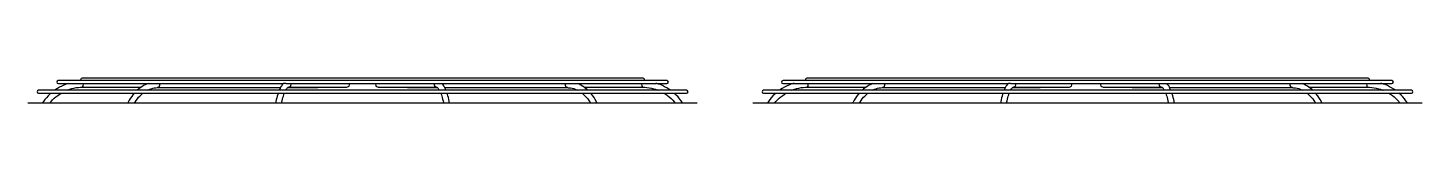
# Model space of a CAD drawing. Extents: x 594 to 813, y 174 to 240.
# Drawn here: x 742.31 to 754.08, y 191.08 to 191.29 of the extents above; entities that cross this region are included whole.
import ezdxf

# ---------------------------------------------------------------- set-up
doc = ezdxf.new("R2010")
doc.units = 0
doc.header["$MEASUREMENT"] = 0
doc.layers.add('AC.REF(S). PIPING', color=3, linetype='CONTINUOUS', lineweight=30)
doc.layers.add('LG-Product', color=3, linetype='CONTINUOUS')

# ---------------------------------------------------------------- blocks, each defined once
blk = doc.blocks.new('UW1-2')
at = {"layer": 'LG-Product', "color": 3, "linetype": 'Continuous'}
for p, q in [((1189.4, 3323), (1188.9, 3323)), ((1188.9, 3320.5), (1189.4, 3320.5)), ((1191, 3323), (1189.4, 3323)), ((1189.4, 3320.5), (1191.1, 3320.5)), ((1191.9, 3318.3), (1190.1, 3317.4)), ((1193.7, 3323), (1191, 3323)), ((1191.1, 3320.5), (1193.7, 3320.5)), ((1193.7, 3319.2), (1191.9, 3318.3)), ((1197.3, 3323), (1193.7, 3323)), ((1193.7, 3320.5), (1197.5, 3320.5)), ((1195.6, 3319.9), (1193.7, 3319.2)), ((1196.5, 3320.2), (1195.6, 3319.9)), ((1197.4, 3320.5), (1196.5, 3320.2)), ((1202, 3323), (1197.3, 3323)), ((1197.5, 3320.5), (1202.3, 3320.5)), ((1207.7, 3323), (1202, 3323)), ((1202.3, 3320.5), (1208.2, 3320.5)), ((1214.4, 3323), (1207.7, 3323)), ((1208.2, 3320.5), (1215.1, 3320.5)), ((1209.5, 3325), (1209, 3325)), ((1211.1, 3325), (1209.5, 3325)), ((1209.5, 3317.4), (1210.1, 3318.3)), ((1210.1, 3318.3), (1210.2, 3320.5)), ((1213.7, 3325), (1211.1, 3325)), ((1217.4, 3325), (1213.7, 3325)), ((1222.1, 3323), (1214.4, 3323)), ((1215.1, 3320.5), (1223, 3320.5)), ((1222.1, 3325), (1217.4, 3325)), ((1227.8, 3325), (1222.1, 3325)), ((1230.6, 3323), (1222.1, 3323)), ((1223, 3320.5), (1231.8, 3320.5)), ((1234.5, 3325), (1227.8, 3325)), ((1240.1, 3323), (1230.6, 3323)), ((1231.8, 3320.5), (1241.6, 3320.5)), ((1242.2, 3325), (1234.5, 3325)), ((1250.4, 3323), (1240.1, 3323)), ((1241.6, 3320.5), (1252.3, 3320.5)), ((1250.7, 3325), (1242.2, 3325)), ((1261.5, 3323), (1250.4, 3323)), ((1260.1, 3325), (1250.7, 3325)), ((1252.3, 3320.5), (1263.8, 3320.5)), ((1259.5, 3317.8), (1258.1, 3316.9)), ((1260.9, 3318.7), (1259.5, 3317.8)), ((1270.4, 3325), (1260.1, 3325)), ((1262.3, 3319.4), (1260.9, 3318.7)), ((1273.4, 3323), (1261.5, 3323)), ((1264.7, 3320.5), (1262.3, 3319.4)), ((1263.8, 3320.5), (1276, 3320.5)), ((1281.4, 3325), (1270.4, 3325)), ((1273.9, 3317.5), (1272.8, 3317)), ((1286, 3323), (1273.4, 3323)), ((1274.5, 3318.8), (1273.9, 3317.5)), ((1274.4, 3320.5), (1274.5, 3318.8)), ((1276, 3320.5), (1289, 3320.5)), ((1293.2, 3325), (1281.4, 3325)), ((1299.2, 3323), (1286, 3323)), ((1289, 3320.5), (1302.7, 3320.5)), ((1305.7, 3325), (1293.2, 3325)), ((1313.1, 3323), (1299.2, 3323)), ((1302.7, 3320.5), (1317, 3320.5)), ((1318.8, 3325), (1305.7, 3325)), ((1327.5, 3323), (1313.1, 3323)), ((1317, 3320.5), (1331.8, 3320.5)), ((1332.5, 3325), (1318.8, 3325)), ((1342.4, 3323), (1327.5, 3323)), ((1331.8, 3320.5), (1347.2, 3320.5)), ((1346.6, 3325), (1332.5, 3325)), ((1357.7, 3323), (1342.4, 3323)), ((1361.3, 3325), (1346.6, 3325)), ((1347.2, 3320.5), (1362.9, 3320.5)), ((1373.4, 3323), (1357.7, 3323)), ((1376.3, 3325), (1361.3, 3325)), ((1362.9, 3320.5), (1379.1, 3320.5)), ((1389.3, 3323), (1373.4, 3323)), ((1391.6, 3325), (1376.3, 3325)), ((1377.2, 3318.4), (1376.6, 3317.4)), ((1377.7, 3319.2), (1377.2, 3318.4)), ((1378.3, 3319.9), (1377.7, 3319.2)), ((1378.9, 3320.5), (1378.3, 3319.9)), ((1379.4, 3320.5), (1379.1, 3320.5)), ((1379.8, 3320.5), (1379.4, 3320.5)), ((1380.1, 3320.5), (1379.8, 3320.5)), ((1380.5, 3320.5), (1380.1, 3320.5)), ((1380.8, 3320.5), (1380.5, 3320.5)), ((1380.9, 3320.5), (1380.8, 3320.5)), ((1380.9, 3320.5), (1397.1, 3320.5)), ((1380.9, 3320.5), (1380.9, 3320.5)), ((1383.2, 3317.4), (1385.1, 3318.3)), ((1385.1, 3318.3), (1385.5, 3320.5)), ((1405.6, 3323), (1389.3, 3323)), ((1407.2, 3325), (1391.6, 3325)), ((1397.1, 3320.5), (1413.5, 3320.5)), ((1422, 3323), (1405.6, 3323)), ((1422.9, 3325), (1407.2, 3325)), ((1413.5, 3320.5), (1430.1, 3320.5)), ((1436.4, 3323), (1422, 3323)), ((1436.8, 3325), (1422.9, 3325)), ((1430.1, 3320.5), (1444.7, 3320.5)), ((1432.5, 3317.4), (1434.4, 3318.3)), ((1434.4, 3318.3), (1434.9, 3320.5)), ((1453, 3323), (1436.4, 3323)), ((1452.7, 3325), (1436.8, 3325)), ((1444.7, 3320.5), (1461.4, 3320.5)), ((1468.5, 3325), (1452.7, 3325)), ((1469.5, 3323), (1453, 3323)), ((1456.5, 3320.5), (1457, 3318.3)), ((1457, 3318.3), (1458.9, 3317.4)), ((1461.4, 3320.5), (1477.9, 3320.5)), ((1484.3, 3325), (1468.5, 3325)), ((1485.9, 3323), (1469.5, 3323)), ((1477.9, 3320.5), (1494.3, 3320.5)), ((1499.8, 3325), (1484.3, 3325)), ((1502.1, 3323), (1485.9, 3323)), ((1494.3, 3320.5), (1510.6, 3320.5)), ((1515.1, 3325), (1499.8, 3325)), ((1518.1, 3323), (1502.1, 3323)), ((1505.9, 3320.5), (1506.4, 3318.4)), ((1506.4, 3318.4), (1508.2, 3317.4)), ((1510.6, 3320.5), (1526.7, 3320.5)), ((1513.6, 3319.3), (1512.6, 3320.5)), ((1514.2, 3318.4), (1513.6, 3319.3)), ((1514.8, 3317.4), (1514.2, 3318.4)), ((1530.2, 3325), (1515.1, 3325)), ((1533.7, 3323), (1518.1, 3323)), ((1526.7, 3320.5), (1542.5, 3320.5)), ((1544.8, 3325), (1530.2, 3325)), ((1549.1, 3323), (1533.7, 3323)), ((1542.5, 3320.5), (1557.9, 3320.5)), ((1559, 3325), (1544.8, 3325)), ((1564, 3323), (1549.1, 3323)), ((1557.9, 3320.5), (1572.8, 3320.5)), ((1572.6, 3325), (1559, 3325)), ((1578.4, 3323), (1564, 3323)), ((1585.7, 3325), (1572.6, 3325)), ((1572.8, 3320.5), (1587.2, 3320.5)), ((1592.2, 3323), (1578.4, 3323)), ((1598.2, 3325), (1585.7, 3325)), ((1587.2, 3320.5), (1600.9, 3320.5)), ((1605.4, 3323), (1592.2, 3323)), ((1610, 3325), (1598.2, 3325)), ((1600.9, 3320.5), (1614, 3320.5)), ((1618, 3323), (1605.4, 3323)), ((1621, 3325), (1610, 3325)), ((1614, 3320.5), (1626.4, 3320.5)), ((1616.9, 3318.8), (1617, 3320.5)), ((1617.5, 3317.5), (1616.9, 3318.8)), ((1618.6, 3317), (1617.5, 3317.5)), ((1629.9, 3323), (1618, 3323)), ((1631.3, 3325), (1621, 3325)), ((1626.4, 3320.5), (1637.9, 3320.5)), ((1626.9, 3320.4), (1626.8, 3320.5)), ((1628.4, 3319.8), (1626.9, 3320.4)), ((1629.8, 3319.1), (1628.4, 3319.8)), ((1631.2, 3318.3), (1629.8, 3319.1)), ((1641, 3323), (1629.9, 3323)), ((1632.6, 3317.4), (1631.2, 3318.3)), ((1640.7, 3325), (1631.3, 3325)), ((1637.9, 3320.5), (1648.7, 3320.5)), ((1649.3, 3325), (1640.7, 3325)), ((1651.3, 3323), (1641, 3323)), ((1648.7, 3320.5), (1658.5, 3320.5)), ((1656.9, 3325), (1649.3, 3325)), ((1660.8, 3323), (1651.3, 3323)), ((1663.6, 3325), (1656.9, 3325)), ((1658.5, 3320.5), (1667.5, 3320.5)), ((1669.3, 3323), (1660.8, 3323)), ((1669.3, 3325), (1663.6, 3325)), ((1667.5, 3320.5), (1675.5, 3320.5)), ((1674, 3325), (1669.3, 3325)), ((1677, 3323), (1669.3, 3323)), ((1677.7, 3325), (1674, 3325)), ((1675.5, 3320.5), (1682.5, 3320.5)), ((1683.7, 3323), (1677, 3323)), ((1680.3, 3325), (1677.7, 3325)), ((1681.9, 3325), (1680.3, 3325)), ((1681.2, 3320.5), (1681.4, 3318.3)), ((1681.4, 3318.3), (1681.9, 3317.4)), ((1682.4, 3325), (1681.9, 3325)), ((1682.5, 3320.5), (1688.5, 3320.5)), ((1689.4, 3323), (1683.7, 3323)), ((1688.5, 3320.5), (1693.5, 3320.5)), ((1694.1, 3323), (1689.4, 3323)), ((1693.6, 3320.5), (1693.3, 3320.5)), ((1693.8, 3320.5), (1693.6, 3320.5)), ((1694, 3320.5), (1693.8, 3320.5)), ((1694, 3320.5), (1697.7, 3320.5)), ((1694.1, 3320.5), (1694, 3320.5)), ((1697.8, 3323), (1694.1, 3323)), ((1695.5, 3320), (1694.1, 3320.5)), ((1697, 3319.5), (1695.5, 3320)), ((1698.8, 3318.7), (1697, 3319.5)), ((1697.7, 3320.5), (1700.4, 3320.5)), ((1700.4, 3323), (1697.8, 3323)), ((1700.6, 3317.8), (1698.8, 3318.7)), ((1702, 3323), (1700.4, 3323)), ((1700.4, 3320.5), (1702, 3320.5)), ((1702.4, 3316.8), (1700.6, 3317.8)), ((1702.5, 3323), (1702, 3323)), ((1702, 3320.5), (1702.5, 3320.5)), ((1801.1, 3323), (1800.5, 3323)), ((1800.5, 3320.5), (1801.1, 3320.5)), ((1802.7, 3323), (1801.1, 3323)), ((1801.1, 3320.5), (1802.7, 3320.5)), ((1803.5, 3318.3), (1801.7, 3317.4)), ((1805.3, 3323), (1802.7, 3323)), ((1802.7, 3320.5), (1805.4, 3320.5)), ((1805.3, 3319.2), (1803.5, 3318.3)), ((1809, 3323), (1805.3, 3323)), ((1807.2, 3319.9), (1805.3, 3319.2)), ((1805.4, 3320.5), (1809.1, 3320.5)), ((1808.1, 3320.2), (1807.2, 3319.9)), ((1809, 3320.5), (1808.1, 3320.2)), ((1813.7, 3323), (1809, 3323)), ((1809.1, 3320.5), (1809, 3320.5)), ((1809.1, 3320.5), (1809.3, 3320.5)), ((1809.3, 3320.5), (1809.1, 3320.5)), ((1809.3, 3320.5), (1809.6, 3320.5)), ((1809.5, 3320.5), (1809.3, 3320.5)), ((1809.7, 3320.5), (1809.5, 3320.5)), ((1809.6, 3320.5), (1814.5, 3320.5)), ((1809.9, 3320.5), (1809.7, 3320.5)), ((1810, 3320.5), (1809.9, 3320.5)), ((1819.4, 3323), (1813.7, 3323)), ((1814.5, 3320.5), (1820.4, 3320.5)), ((1826.1, 3323), (1819.4, 3323)), ((1820.4, 3320.5), (1827.4, 3320.5)), ((1821.1, 3325), (1820.6, 3325)), ((1822.7, 3325), (1821.1, 3325)), ((1821.2, 3317.4), (1821.7, 3318.3)), ((1821.7, 3318.3), (1821.8, 3320.5)), ((1825.4, 3325), (1822.7, 3325)), ((1829.1, 3325), (1825.4, 3325)), ((1833.7, 3323), (1826.1, 3323)), ((1827.4, 3320.5), (1835.3, 3320.5)), ((1833.8, 3325), (1829.1, 3325)), ((1842.3, 3323), (1833.7, 3323)), ((1839.5, 3325), (1833.8, 3325)), ((1835.3, 3320.5), (1844.2, 3320.5)), ((1846.2, 3325), (1839.5, 3325)), ((1851.7, 3323), (1842.3, 3323)), ((1844.2, 3320.5), (1853.9, 3320.5)), ((1853.8, 3325), (1846.2, 3325)), ((1862, 3323), (1851.7, 3323)), ((1862.3, 3325), (1853.8, 3325)), ((1853.9, 3320.5), (1864.6, 3320.5)), ((1873.2, 3323), (1862, 3323)), ((1871.8, 3325), (1862.3, 3325)), ((1864.6, 3320.5), (1876, 3320.5)), ((1871.1, 3317.8), (1869.8, 3316.9)), ((1872.5, 3318.7), (1871.1, 3317.8)), ((1882, 3325), (1871.8, 3325)), ((1873.9, 3319.4), (1872.5, 3318.7)), ((1885, 3323), (1873.2, 3323)), ((1876.3, 3320.5), (1873.9, 3319.4)), ((1876, 3320.5), (1888.3, 3320.5)), ((1893.1, 3325), (1882, 3325)), ((1885.5, 3317.5), (1884.4, 3317)), ((1897.6, 3323), (1885, 3323)), ((1886.1, 3318.8), (1885.5, 3317.5)), ((1886.1, 3320.5), (1886.1, 3318.8)), ((1888.3, 3320.5), (1901.2, 3320.5)), ((1904.9, 3325), (1893.1, 3325)), ((1910.9, 3323), (1897.6, 3323)), ((1901.2, 3320.5), (1914.8, 3320.5)), ((1917.3, 3325), (1904.9, 3325)), ((1924.7, 3323), (1910.9, 3323)), ((1914.8, 3320.5), (1929, 3320.5)), ((1930.4, 3325), (1917.3, 3325)), ((1939.1, 3323), (1924.7, 3323)), ((1929, 3320.5), (1943.8, 3320.5)), ((1944.1, 3325), (1930.4, 3325)), ((1954, 3323), (1939.1, 3323)), ((1943.8, 3320.5), (1959, 3320.5)), ((1958.3, 3325), (1944.1, 3325)), ((1969.3, 3323), (1954, 3323)), ((1972.9, 3325), (1958.3, 3325)), ((1959, 3320.5), (1974.7, 3320.5)), ((1985, 3323), (1969.3, 3323)), ((1987.9, 3325), (1972.9, 3325)), ((1974.7, 3320.5), (1990.7, 3320.5)), ((1999, 3323), (1985, 3323)), ((2001.2, 3325), (1987.9, 3325)), ((1988.8, 3318.4), (1988.2, 3317.4)), ((1989.4, 3319.2), (1988.8, 3318.4)), ((1990, 3319.9), (1989.4, 3319.2)), ((1990.5, 3320.5), (1990, 3319.9)), ((1990.9, 3320.5), (1990.8, 3320.5)), ((1990.8, 3320.5), (1990.8, 3320.5)), ((1991.2, 3320.5), (1990.9, 3320.5)), ((1991.6, 3320.5), (1991.2, 3320.5)), ((1992, 3320.5), (1991.6, 3320.5)), ((1992.3, 3320.5), (1992, 3320.5)), ((1992.5, 3320.5), (1992.3, 3320.5)), ((1992.5, 3320.5), (2007, 3320.5)), ((1994.8, 3317.4), (1996.7, 3318.3)), ((1996.7, 3318.3), (1997.2, 3320.5)), ((2015.2, 3323), (1999, 3323)), ((2016.8, 3325), (2001.2, 3325)), ((2007, 3320.5), (2023.6, 3320.5)), ((2031.6, 3323), (2015.2, 3323)), ((2032.6, 3325), (2016.8, 3325)), ((2023.6, 3320.5), (2040.4, 3320.5)), ((2048.1, 3323), (2031.6, 3323)), ((2048.4, 3325), (2032.6, 3325)), ((2040.4, 3320.5), (2057.2, 3320.5)), ((2042.1, 3317.4), (2044, 3318.3)), ((2044, 3318.3), (2044.5, 3320.5)), ((2064.6, 3323), (2048.1, 3323)), ((2064.3, 3325), (2048.4, 3325)), ((2057.2, 3320.5), (2074.1, 3320.5)), ((2080.1, 3325), (2064.3, 3325)), ((2081.1, 3323), (2064.6, 3323)), ((2068.2, 3320.5), (2068.7, 3318.3)), ((2068.7, 3318.3), (2070.5, 3317.4)), ((2074.1, 3320.5), (2090.9, 3320.5)), ((2095.9, 3325), (2080.1, 3325)), ((2097.5, 3323), (2081.1, 3323)), ((2090.9, 3320.5), (2107.5, 3320.5)), ((2111.5, 3325), (2095.9, 3325)), ((2113.7, 3323), (2097.5, 3323)), ((2107.5, 3320.5), (2123.9, 3320.5)), ((2126.8, 3325), (2111.5, 3325)), ((2129.7, 3323), (2113.7, 3323)), ((2117.5, 3320.5), (2118, 3318.4)), ((2118, 3318.4), (2119.9, 3317.4)), ((2123.9, 3320.5), (2139.9, 3320.5)), ((2125.3, 3319.3), (2124.2, 3320.5)), ((2125.9, 3318.4), (2125.3, 3319.3)), ((2126.5, 3317.4), (2125.9, 3318.4)), ((2141.8, 3325), (2126.8, 3325)), ((2145.4, 3323), (2129.7, 3323)), ((2139.9, 3320.5), (2155.6, 3320.5)), ((2156.4, 3325), (2141.8, 3325)), ((2160.7, 3323), (2145.4, 3323)), ((2155.6, 3320.5), (2170.8, 3320.5)), ((2170.6, 3325), (2156.4, 3325)), ((2175.6, 3323), (2160.7, 3323)), ((2184.3, 3325), (2170.6, 3325)), ((2170.8, 3320.5), (2185.6, 3320.5)), ((2190, 3323), (2175.6, 3323)), ((2197.4, 3325), (2184.3, 3325)), ((2185.6, 3320.5), (2199.8, 3320.5)), ((2203.8, 3323), (2190, 3323)), ((2209.8, 3325), (2197.4, 3325)), ((2199.8, 3320.5), (2213.4, 3320.5)), ((2217.1, 3323), (2203.8, 3323)), ((2221.6, 3325), (2209.8, 3325)), ((2213.4, 3320.5), (2226.4, 3320.5)), ((2229.7, 3323), (2217.1, 3323)), ((2232.7, 3325), (2221.6, 3325)), ((2226.4, 3320.5), (2238.6, 3320.5)), ((2228.5, 3318.8), (2228.6, 3320.5)), ((2229.2, 3317.5), (2228.5, 3318.8)), ((2230.3, 3317), (2229.2, 3317.5)), ((2241.5, 3323), (2229.7, 3323)), ((2242.9, 3325), (2232.7, 3325)), ((2238.5, 3320.4), (2238.4, 3320.5)), ((2240, 3319.8), (2238.5, 3320.4)), ((2238.6, 3320.5), (2250.1, 3320.5)), ((2241.4, 3319.1), (2240, 3319.8)), ((2242.9, 3318.3), (2241.4, 3319.1)), ((2252.7, 3323), (2241.5, 3323)), ((2252.4, 3325), (2242.9, 3325)), ((2244.2, 3317.4), (2242.9, 3318.3)), ((2250.1, 3320.5), (2260.7, 3320.5)), ((2260.9, 3325), (2252.4, 3325)), ((2263, 3323), (2252.7, 3323)), ((2260.7, 3320.5), (2270.5, 3320.5)), ((2268.5, 3325), (2260.9, 3325)), ((2272.4, 3323), (2263, 3323)), ((2275.2, 3325), (2268.5, 3325)), ((2270.5, 3320.5), (2279.4, 3320.5)), ((2281, 3323), (2272.4, 3323)), ((2280.9, 3325), (2275.2, 3325)), ((2279.4, 3320.5), (2287.3, 3320.5)), ((2285.6, 3325), (2280.9, 3325)), ((2288.6, 3323), (2281, 3323)), ((2289.3, 3325), (2285.6, 3325)), ((2287.3, 3320.5), (2294.2, 3320.5)), ((2295.3, 3323), (2288.6, 3323)), ((2292, 3325), (2289.3, 3325)), ((2293.6, 3325), (2292, 3325)), ((2292.9, 3320.5), (2293, 3318.3)), ((2293, 3318.3), (2293.5, 3317.4)), ((2294.1, 3325), (2293.6, 3325)), ((2294.2, 3320.5), (2300.2, 3320.5)), ((2301, 3323), (2295.3, 3323)), ((2300.2, 3320.5), (2305.1, 3320.5)), ((2305.7, 3323), (2301, 3323)), ((2305.1, 3320.5), (2304.9, 3320.5)), ((2305.3, 3320.5), (2305.1, 3320.5)), ((2305.5, 3320.5), (2305.3, 3320.5)), ((2305.7, 3320.5), (2305.5, 3320.5)), ((2305.6, 3320.5), (2309.3, 3320.5)), ((2309.4, 3323), (2305.7, 3323)), ((2307.2, 3320), (2305.7, 3320.5)), ((2305.7, 3320.5), (2305.7, 3320.5)), ((2308.6, 3319.5), (2307.2, 3320)), ((2310.4, 3318.7), (2308.6, 3319.5)), ((2309.3, 3320.5), (2312, 3320.5)), ((2312, 3323), (2309.4, 3323)), ((2312.3, 3317.8), (2310.4, 3318.7)), ((2313.6, 3323), (2312, 3323)), ((2312, 3320.5), (2313.6, 3320.5)), ((2314, 3316.8), (2312.3, 3317.8)), ((2314.2, 3323), (2313.6, 3323)), ((2313.6, 3320.5), (2314.2, 3320.5)), ((1172.9, 3314.8), (1172.4, 3314.8)), ((1172.4, 3312.3), (1172.9, 3312.3)), ((1174.4, 3314.8), (1172.9, 3314.8)), ((1172.9, 3312.3), (1174.4, 3312.3)), ((1177, 3314.8), (1174.4, 3314.8)), ((1174.4, 3312.3), (1177, 3312.3)), ((1177.7, 3306.9), (1176.4, 3305.2)), ((1180.6, 3314.8), (1177, 3314.8)), ((1177, 3312.3), (1180.6, 3312.3)), ((1179, 3308.5), (1177.7, 3306.9)), ((1180.4, 3310), (1179, 3308.5)), ((1181.9, 3311.4), (1180.4, 3310)), ((1185.3, 3314.8), (1180.6, 3314.8)), ((1180.6, 3312.3), (1185.3, 3312.3)), ((1182.8, 3312.3), (1181.9, 3311.4)), ((1182.9, 3305.3), (1184.2, 3306.7)), ((1184.2, 3306.7), (1185.6, 3308)), ((1190.9, 3314.8), (1185.3, 3314.8)), ((1185.3, 3312.3), (1190.9, 3312.3)), ((1185.6, 3308), (1187, 3309.3)), ((1188.3, 3316.3), (1186, 3314.8)), ((1187, 3309.3), (1188.5, 3310.4)), ((1190.1, 3317.4), (1188.3, 3316.3)), ((1188.5, 3310.4), (1191.3, 3312.3)), ((1197.5, 3314.8), (1190.9, 3314.8)), ((1190.9, 3312.3), (1197.5, 3312.3)), ((1196.3, 3314.8), (1198.6, 3315.7)), ((1205, 3314.8), (1197.5, 3314.8)), ((1197.5, 3312.3), (1205, 3312.3)), ((1198.6, 3315.7), (1200.4, 3316.2)), ((1200.4, 3316.2), (1202.2, 3316.6)), ((1202.2, 3316.6), (1204.1, 3317)), ((1204.1, 3317), (1206, 3317.2)), ((1213.4, 3314.8), (1205, 3314.8)), ((1205, 3312.3), (1213.4, 3312.3)), ((1206, 3317.2), (1207.8, 3317.4)), ((1207.8, 3317.4), (1209.5, 3317.4)), ((1209.5, 3317.4), (1258.9, 3317.4)), ((1222.8, 3314.8), (1213.4, 3314.8)), ((1213.4, 3312.3), (1222.8, 3312.3)), ((1233, 3314.8), (1222.8, 3314.8)), ((1222.8, 3312.3), (1233, 3312.3)), ((1244, 3314.8), (1233, 3314.8)), ((1233, 3312.3), (1244, 3312.3)), ((1255.7, 3314.8), (1244, 3314.8)), ((1244, 3312.3), (1255.7, 3312.3)), ((1248.9, 3306.4), (1248, 3304.7)), ((1249.9, 3308), (1248.9, 3306.4)), ((1250.9, 3309.5), (1249.9, 3308)), ((1252, 3310.9), (1250.9, 3309.5)), ((1253.1, 3312.3), (1252, 3310.9)), ((1253.8, 3304.8), (1254.7, 3306.2)), ((1254.7, 3306.2), (1255.7, 3307.5)), ((1256.8, 3315.9), (1255.6, 3314.8)), ((1268.2, 3314.8), (1255.7, 3314.8)), ((1255.7, 3312.3), (1268.2, 3312.3)), ((1255.7, 3307.5), (1256.7, 3308.8)), ((1256.7, 3308.8), (1257.8, 3309.9)), ((1258.1, 3316.9), (1256.8, 3315.9)), ((1257.8, 3309.9), (1258.9, 3311)), ((1258.9, 3311), (1260, 3312)), ((1260, 3312), (1260.3, 3312.3)), ((1264.2, 3314.8), (1264.8, 3315.1)), ((1264.8, 3315.1), (1266.1, 3315.7)), ((1266.1, 3315.7), (1267.4, 3316.1)), ((1267.4, 3316.1), (1268.7, 3316.5)), ((1281.4, 3314.8), (1268.2, 3314.8)), ((1268.2, 3312.3), (1281.4, 3312.3)), ((1268.7, 3316.5), (1270, 3316.7)), ((1270, 3316.7), (1271.2, 3316.9)), ((1271.2, 3316.9), (1272.5, 3317)), ((1272.5, 3317), (1272.6, 3317)), ((1272.6, 3317), (1272.8, 3317)), ((1272.8, 3317), (1376.4, 3317)), ((1295.2, 3314.8), (1281.4, 3314.8)), ((1281.4, 3312.3), (1295.2, 3312.3)), ((1309.5, 3314.8), (1295.2, 3314.8)), ((1295.2, 3312.3), (1309.5, 3312.3)), ((1324.4, 3314.8), (1309.5, 3314.8)), ((1309.5, 3312.3), (1324.4, 3312.3)), ((1339.8, 3314.8), (1324.4, 3314.8)), ((1324.4, 3312.3), (1339.8, 3312.3)), ((1355.5, 3314.8), (1339.8, 3314.8)), ((1339.8, 3312.3), (1355.5, 3312.3)), ((1371.6, 3314.8), (1355.5, 3314.8)), ((1355.5, 3312.3), (1371.6, 3312.3)), ((1388, 3314.8), (1371.6, 3314.8)), ((1371.6, 3312.3), (1388, 3312.3)), ((1372.9, 3306.8), (1372.6, 3305.2)), ((1373.3, 3308.4), (1372.9, 3306.8)), ((1373.7, 3309.9), (1373.3, 3308.4)), ((1374.1, 3311.3), (1373.7, 3309.9)), ((1374.4, 3312.3), (1374.1, 3311.3)), ((1376.1, 3316.4), (1375.3, 3314.8)), ((1376.6, 3317.4), (1376.1, 3316.4)), ((1377.4, 3304), (1377.8, 3305.8)), ((1377.8, 3305.8), (1378.2, 3307.2)), ((1378.2, 3307.2), (1378.5, 3308.6)), ((1378.5, 3308.6), (1378.9, 3309.8)), ((1378.9, 3309.8), (1379.3, 3311)), ((1379.3, 3311), (1379.7, 3312.3)), ((1380.9, 3314.8), (1381.6, 3316)), ((1381.6, 3316), (1381.9, 3316.4)), ((1381.9, 3316.4), (1382.3, 3316.8)), ((1382.3, 3316.8), (1382.5, 3317.1)), ((1382.5, 3317.1), (1382.8, 3317.2)), ((1382.5, 3317), (1407.9, 3317)), ((1382.8, 3317.2), (1383, 3317.3)), ((1383, 3317.3), (1383.1, 3317.4)), ((1383.1, 3317.4), (1383.1, 3317.4)), ((1383.1, 3317.4), (1383.2, 3317.4)), ((1383.2, 3317.4), (1432.5, 3317.4)), ((1404.6, 3314.8), (1388, 3314.8)), ((1388, 3312.3), (1404.6, 3312.3)), ((1421.4, 3314.8), (1404.6, 3314.8)), ((1404.6, 3312.3), (1421.4, 3312.3)), ((1408.4, 3317.1), (1407.9, 3317)), ((1408.9, 3317.4), (1408.4, 3317.1)), ((1436.3, 3314.8), (1421.4, 3314.8)), ((1421.4, 3312.3), (1436.3, 3312.3)), ((1453.2, 3314.8), (1436.3, 3314.8)), ((1436.3, 3312.3), (1453.2, 3312.3)), ((1470, 3314.8), (1453.2, 3314.8)), ((1453.2, 3312.3), (1470, 3312.3)), ((1458.9, 3317.4), (1508.3, 3317.4)), ((1486.8, 3314.8), (1470, 3314.8)), ((1470, 3312.3), (1486.8, 3312.3)), ((1483, 3317.1), (1482.5, 3317.4)), ((1483.5, 3317), (1483, 3317.1)), ((1483.5, 3317), (1509, 3317)), ((1503.4, 3314.8), (1486.8, 3314.8)), ((1486.8, 3312.3), (1503.4, 3312.3)), ((1519.8, 3314.8), (1503.4, 3314.8)), ((1503.4, 3312.3), (1519.8, 3312.3)), ((1508.3, 3317.4), (1508.3, 3317.4)), ((1508.3, 3317.4), (1508.3, 3317.4)), ((1508.3, 3317.4), (1508.4, 3317.4)), ((1508.4, 3317.4), (1508.5, 3317.3)), ((1508.5, 3317.3), (1508.7, 3317.2)), ((1508.7, 3317.2), (1508.9, 3317)), ((1508.9, 3317), (1509.2, 3316.7)), ((1509.2, 3316.7), (1509.6, 3316.3)), ((1509.6, 3316.3), (1509.9, 3315.8)), ((1509.9, 3315.8), (1510.3, 3315.2)), ((1510.3, 3315.2), (1510.5, 3314.8)), ((1511.7, 3312.3), (1511.8, 3312)), ((1511.8, 3312), (1512.2, 3310.9)), ((1512.2, 3310.9), (1512.5, 3309.8)), ((1512.5, 3309.8), (1512.9, 3308.6)), ((1512.9, 3308.6), (1513.2, 3307.3)), ((1513.2, 3307.3), (1513.6, 3305.9)), ((1513.6, 3305.9), (1513.9, 3304.4)), ((1515.4, 3316.4), (1514.8, 3317.4)), ((1515, 3317), (1618.6, 3317)), ((1515.9, 3315.2), (1515.4, 3316.4)), ((1516.1, 3314.8), (1515.9, 3315.2)), ((1517.7, 3310), (1517, 3312.3)), ((1518.1, 3308.6), (1517.7, 3310)), ((1518.5, 3307), (1518.1, 3308.6)), ((1519.1, 3304), (1518.5, 3307)), ((1535.9, 3314.8), (1519.8, 3314.8)), ((1519.8, 3312.3), (1535.9, 3312.3)), ((1551.6, 3314.8), (1535.9, 3314.8)), ((1535.9, 3312.3), (1551.6, 3312.3)), ((1567, 3314.8), (1551.6, 3314.8)), ((1551.6, 3312.3), (1567, 3312.3)), ((1581.9, 3314.8), (1567, 3314.8)), ((1567, 3312.3), (1581.9, 3312.3)), ((1596.3, 3314.8), (1581.9, 3314.8)), ((1581.9, 3312.3), (1596.3, 3312.3)), ((1610, 3314.8), (1596.3, 3314.8)), ((1596.3, 3312.3), (1610, 3312.3)), ((1623.2, 3314.8), (1610, 3314.8)), ((1610, 3312.3), (1623.2, 3312.3)), ((1618.6, 3317), (1619.3, 3316.9)), ((1619.3, 3316.9), (1619.9, 3316.9)), ((1619.9, 3316.9), (1621.3, 3316.8)), ((1621.3, 3316.8), (1622.6, 3316.5)), ((1622.6, 3316.5), (1623.9, 3316.2)), ((1635.7, 3314.8), (1623.2, 3314.8)), ((1623.2, 3312.3), (1635.7, 3312.3)), ((1623.9, 3316.2), (1625.2, 3315.7)), ((1625.2, 3315.7), (1627.2, 3314.8)), ((1631, 3312.3), (1632.5, 3311)), ((1632.5, 3311), (1633.6, 3309.9)), ((1632.6, 3317.4), (1681.9, 3317.4)), ((1633.9, 3316.4), (1632.6, 3317.4)), ((1633.6, 3309.9), (1634.7, 3308.7)), ((1635.2, 3315.3), (1633.9, 3316.4)), ((1634.7, 3308.7), (1635.7, 3307.5)), ((1635.8, 3314.8), (1635.2, 3315.3)), ((1647.5, 3314.8), (1635.7, 3314.8)), ((1635.7, 3312.3), (1647.5, 3312.3)), ((1635.7, 3307.5), (1636.7, 3306.2)), ((1636.7, 3306.2), (1638.1, 3304)), ((1640, 3310.1), (1638.3, 3312.3)), ((1641.1, 3308.6), (1640, 3310.1)), ((1642.1, 3307.1), (1641.1, 3308.6)), ((1643.8, 3304), (1642.1, 3307.1)), ((1658.5, 3314.8), (1647.5, 3314.8)), ((1647.5, 3312.3), (1658.5, 3312.3)), ((1668.6, 3314.8), (1658.5, 3314.8)), ((1658.5, 3312.3), (1668.6, 3312.3)), ((1678, 3314.8), (1668.6, 3314.8)), ((1668.6, 3312.3), (1678, 3312.3)), ((1686.4, 3314.8), (1678, 3314.8)), ((1678, 3312.3), (1686.4, 3312.3)), ((1681.9, 3317.4), (1682.8, 3317.4)), ((1682.8, 3317.4), (1683.8, 3317.4)), ((1683.8, 3317.4), (1685.7, 3317.2)), ((1685.7, 3317.2), (1687.5, 3316.9)), ((1693.9, 3314.8), (1686.4, 3314.8)), ((1686.4, 3312.3), (1693.9, 3312.3)), ((1687.5, 3316.9), (1689.4, 3316.6)), ((1689.4, 3316.6), (1691.2, 3316.1)), ((1691.2, 3316.1), (1693, 3315.6)), ((1693, 3315.6), (1694.8, 3314.9)), ((1700.5, 3314.8), (1693.9, 3314.8)), ((1693.9, 3312.3), (1700.5, 3312.3)), ((1694.8, 3314.9), (1695.2, 3314.8)), ((1700.1, 3312.3), (1701.5, 3311.4)), ((1706.2, 3314.8), (1700.5, 3314.8)), ((1700.5, 3312.3), (1706.2, 3312.3)), ((1701.5, 3311.4), (1703, 3310.3)), ((1704.1, 3315.7), (1702.4, 3316.8)), ((1703, 3310.3), (1704.5, 3309.1)), ((1705.4, 3314.8), (1704.1, 3315.7)), ((1704.5, 3309.1), (1706, 3307.9)), ((1706, 3307.9), (1707.4, 3306.5)), ((1710.8, 3314.8), (1706.2, 3314.8)), ((1706.2, 3312.3), (1710.8, 3312.3)), ((1707.4, 3306.5), (1709.6, 3304)), ((1710.4, 3310.6), (1708.6, 3312.3)), ((1711.9, 3309.1), (1710.4, 3310.6)), ((1714.4, 3314.8), (1710.8, 3314.8)), ((1710.8, 3312.3), (1714.4, 3312.3)), ((1713.2, 3307.5), (1711.9, 3309.1)), ((1714.5, 3305.9), (1713.2, 3307.5)), ((1717, 3314.8), (1714.4, 3314.8)), ((1714.4, 3312.3), (1717, 3312.3)), ((1715.7, 3304.2), (1714.5, 3305.9)), ((1718.5, 3314.8), (1717, 3314.8)), ((1717, 3312.3), (1718.5, 3312.3)), ((1719.1, 3314.8), (1718.5, 3314.8)), ((1718.5, 3312.3), (1719.1, 3312.3)), ((1784.5, 3314.8), (1784, 3314.8)), ((1784, 3312.3), (1784.5, 3312.3)), ((1786.1, 3314.8), (1784.5, 3314.8)), ((1784.5, 3312.3), (1786.1, 3312.3)), ((1788.7, 3314.8), (1786.1, 3314.8)), ((1786.1, 3312.3), (1788.7, 3312.3)), ((1789.3, 3306.9), (1788.1, 3305.2)), ((1792.3, 3314.8), (1788.7, 3314.8)), ((1788.7, 3312.3), (1792.3, 3312.3)), ((1790.6, 3308.5), (1789.3, 3306.9)), ((1792, 3310), (1790.6, 3308.5)), ((1793.5, 3311.4), (1792, 3310)), ((1796.9, 3314.8), (1792.3, 3314.8)), ((1792.3, 3312.3), (1796.9, 3312.3)), ((1794.5, 3312.3), (1793.5, 3311.4)), ((1794.5, 3305.3), (1795.9, 3306.7)), ((1795.9, 3306.7), (1797.2, 3308)), ((1802.5, 3314.8), (1796.9, 3314.8)), ((1796.9, 3312.3), (1802.5, 3312.3)), ((1797.2, 3308), (1798.7, 3309.3)), ((1799.9, 3316.3), (1797.6, 3314.8)), ((1798.7, 3309.3), (1800.2, 3310.4)), ((1801.7, 3317.4), (1799.9, 3316.3)), ((1800.2, 3310.4), (1802.9, 3312.3)), ((1809.1, 3314.8), (1802.5, 3314.8)), ((1802.5, 3312.3), (1809.1, 3312.3)), ((1807.9, 3314.8), (1810.2, 3315.7)), ((1816.6, 3314.8), (1809.1, 3314.8)), ((1809.1, 3312.3), (1816.6, 3312.3)), ((1810.2, 3315.7), (1812.1, 3316.2)), ((1812.1, 3316.2), (1813.9, 3316.6)), ((1813.9, 3316.6), (1815.7, 3317)), ((1815.7, 3317), (1817.6, 3317.2)), ((1825.1, 3314.8), (1816.6, 3314.8)), ((1816.6, 3312.3), (1825.1, 3312.3)), ((1817.6, 3317.2), (1819.4, 3317.4)), ((1819.4, 3317.4), (1821.2, 3317.4)), ((1821.2, 3317.4), (1870.5, 3317.4)), ((1834.4, 3314.8), (1825.1, 3314.8)), ((1825.1, 3312.3), (1834.4, 3312.3)), ((1844.6, 3314.8), (1834.4, 3314.8)), ((1834.4, 3312.3), (1844.6, 3312.3)), ((1855.6, 3314.8), (1844.6, 3314.8)), ((1844.6, 3312.3), (1855.6, 3312.3)), ((1867.4, 3314.8), (1855.6, 3314.8)), ((1855.6, 3312.3), (1867.4, 3312.3)), ((1860.5, 3306.4), (1859.6, 3304.7)), ((1861.5, 3308), (1860.5, 3306.4)), ((1862.5, 3309.5), (1861.5, 3308)), ((1863.6, 3310.9), (1862.5, 3309.5)), ((1864.8, 3312.3), (1863.6, 3310.9)), ((1865.5, 3304.8), (1866.4, 3306.2)), ((1866.4, 3306.2), (1867.4, 3307.5)), ((1868.5, 3315.9), (1867.2, 3314.8)), ((1879.8, 3314.8), (1867.4, 3314.8)), ((1867.4, 3312.3), (1879.8, 3312.3)), ((1867.4, 3307.5), (1868.4, 3308.8)), ((1868.4, 3308.8), (1869.4, 3309.9)), ((1869.8, 3316.9), (1868.5, 3315.9)), ((1869.4, 3309.9), (1870.5, 3311)), ((1870.5, 3311), (1871.7, 3312)), ((1871.7, 3312), (1872, 3312.3)), ((1875.8, 3314.8), (1876.5, 3315.1)), ((1876.5, 3315.1), (1877.7, 3315.7)), ((1877.7, 3315.7), (1879, 3316.1)), ((1879, 3316.1), (1880.3, 3316.5)), ((1893, 3314.8), (1879.8, 3314.8)), ((1879.8, 3312.3), (1893, 3312.3)), ((1880.3, 3316.5), (1881.6, 3316.7)), ((1881.6, 3316.7), (1882.9, 3316.9)), ((1882.9, 3316.9), (1884.1, 3317)), ((1884.1, 3317), (1884.3, 3317)), ((1884.3, 3317), (1884.4, 3317)), ((1884.4, 3317), (1988, 3317)), ((1906.8, 3314.8), (1893, 3314.8)), ((1893, 3312.3), (1906.8, 3312.3)), ((1921.2, 3314.8), (1906.8, 3314.8)), ((1906.8, 3312.3), (1921.2, 3312.3)), ((1936.1, 3314.8), (1921.2, 3314.8)), ((1921.2, 3312.3), (1936.1, 3312.3)), ((1951.4, 3314.8), (1936.1, 3314.8)), ((1936.1, 3312.3), (1951.4, 3312.3)), ((1967.2, 3314.8), (1951.4, 3314.8)), ((1951.4, 3312.3), (1967.2, 3312.3)), ((1983.3, 3314.8), (1967.2, 3314.8)), ((1967.2, 3312.3), (1983.3, 3312.3)), ((1997.7, 3314.8), (1983.3, 3314.8)), ((1983.3, 3312.3), (1997.7, 3312.3)), ((1984.6, 3306.8), (1984.2, 3305.2)), ((1984.9, 3308.4), (1984.6, 3306.8)), ((1985.3, 3309.9), (1984.9, 3308.4)), ((1985.7, 3311.3), (1985.3, 3309.9)), ((1986.1, 3312.3), (1985.7, 3311.3)), ((1987.7, 3316.4), (1987, 3314.8)), ((1988.2, 3317.4), (1987.7, 3316.4)), ((1989.1, 3304), (1989.5, 3305.8)), ((1989.5, 3305.8), (1989.8, 3307.2)), ((1989.8, 3307.2), (1990.2, 3308.6)), ((1990.2, 3308.6), (1990.5, 3309.8)), ((1990.5, 3309.8), (1990.9, 3311)), ((1990.9, 3311), (1991.4, 3312.3)), ((1992.5, 3314.8), (1993.2, 3316)), ((1993.2, 3316), (1993.6, 3316.4)), ((1993.6, 3316.4), (1993.9, 3316.8)), ((1993.9, 3316.8), (1994.2, 3317.1)), ((1994.1, 3317), (2017.5, 3317)), ((1994.2, 3317.1), (1994.4, 3317.2)), ((1994.4, 3317.2), (1994.6, 3317.3)), ((1994.6, 3317.3), (1994.7, 3317.4)), ((1994.7, 3317.4), (1994.8, 3317.4)), ((1994.8, 3317.4), (2042.1, 3317.4)), ((1994.8, 3317.4), (1994.8, 3317.4)), ((2014.3, 3314.8), (1997.7, 3314.8)), ((1997.7, 3312.3), (2014.3, 3312.3)), ((2031, 3314.8), (2014.3, 3314.8)), ((2014.3, 3312.3), (2031, 3312.3)), ((2018.1, 3317.1), (2017.5, 3317)), ((2018.6, 3317.4), (2018.1, 3317.1)), ((2047.9, 3314.8), (2031, 3314.8)), ((2031, 3312.3), (2047.9, 3312.3)), ((2064.8, 3314.8), (2047.9, 3314.8)), ((2047.9, 3312.3), (2064.8, 3312.3)), ((2081.7, 3314.8), (2064.8, 3314.8)), ((2064.8, 3312.3), (2081.7, 3312.3)), ((2070.5, 3317.4), (2119.9, 3317.4)), ((2098.4, 3314.8), (2081.7, 3314.8)), ((2081.7, 3312.3), (2098.4, 3312.3)), ((2094.6, 3317.1), (2094.1, 3317.4)), ((2095.1, 3317), (2094.6, 3317.1)), ((2095.1, 3317), (2120.6, 3317)), ((2115, 3314.8), (2098.4, 3314.8)), ((2098.4, 3312.3), (2115, 3312.3)), ((2131.4, 3314.8), (2115, 3314.8)), ((2115, 3312.3), (2131.4, 3312.3)), ((2119.9, 3317.4), (2119.9, 3317.4)), ((2119.9, 3317.4), (2119.9, 3317.4)), ((2119.9, 3317.4), (2120, 3317.4)), ((2120, 3317.4), (2120.2, 3317.3)), ((2120.2, 3317.3), (2120.3, 3317.2)), ((2120.3, 3317.2), (2120.6, 3317)), ((2120.6, 3317), (2120.9, 3316.7)), ((2120.9, 3316.7), (2121.2, 3316.3)), ((2121.2, 3316.3), (2121.6, 3315.8)), ((2121.6, 3315.8), (2121.9, 3315.2)), ((2121.9, 3315.2), (2122.2, 3314.8)), ((2123.3, 3312.3), (2123.4, 3312)), ((2123.4, 3312), (2123.8, 3310.9)), ((2123.8, 3310.9), (2124.2, 3309.8)), ((2124.2, 3309.8), (2124.5, 3308.6)), ((2124.5, 3308.6), (2124.9, 3307.3)), ((2124.9, 3307.3), (2125.2, 3305.9)), ((2125.2, 3305.9), (2125.5, 3304.4)), ((2127, 3316.4), (2126.5, 3317.4)), ((2126.7, 3317), (2230.3, 3317)), ((2127.5, 3315.2), (2127, 3316.4)), ((2127.7, 3314.8), (2127.5, 3315.2)), ((2129.3, 3310), (2128.6, 3312.3)), ((2129.7, 3308.6), (2129.3, 3310)), ((2130.1, 3307), (2129.7, 3308.6)), ((2130.7, 3304), (2130.1, 3307)), ((2147.5, 3314.8), (2131.4, 3314.8)), ((2131.4, 3312.3), (2147.5, 3312.3)), ((2163.3, 3314.8), (2147.5, 3314.8)), ((2147.5, 3312.3), (2163.3, 3312.3)), ((2178.6, 3314.8), (2163.3, 3314.8)), ((2163.3, 3312.3), (2178.6, 3312.3)), ((2193.5, 3314.8), (2178.6, 3314.8)), ((2178.6, 3312.3), (2193.5, 3312.3)), ((2207.9, 3314.8), (2193.5, 3314.8)), ((2193.5, 3312.3), (2207.9, 3312.3)), ((2221.7, 3314.8), (2207.9, 3314.8)), ((2207.9, 3312.3), (2221.7, 3312.3)), ((2234.8, 3314.8), (2221.7, 3314.8)), ((2221.7, 3312.3), (2234.8, 3312.3)), ((2230.3, 3317), (2230.9, 3316.9)), ((2230.9, 3316.9), (2231.6, 3316.9)), ((2231.6, 3316.9), (2232.9, 3316.8)), ((2232.9, 3316.8), (2234.2, 3316.5)), ((2234.2, 3316.5), (2235.6, 3316.2)), ((2247.3, 3314.8), (2234.8, 3314.8)), ((2234.8, 3312.3), (2247.3, 3312.3)), ((2235.6, 3316.2), (2236.9, 3315.7)), ((2236.9, 3315.7), (2238.9, 3314.8)), ((2242.7, 3312.3), (2244.2, 3311)), ((2244.2, 3317.4), (2293.5, 3317.4)), ((2245.6, 3316.4), (2244.2, 3317.4)), ((2244.2, 3311), (2245.3, 3309.9)), ((2245.3, 3309.9), (2246.3, 3308.7)), ((2246.9, 3315.3), (2245.6, 3316.4)), ((2246.3, 3308.7), (2247.4, 3307.5)), ((2247.5, 3314.8), (2246.9, 3315.3)), ((2259.1, 3314.8), (2247.3, 3314.8)), ((2247.3, 3312.3), (2259.1, 3312.3)), ((2247.4, 3307.5), (2248.3, 3306.2)), ((2248.3, 3306.2), (2249.7, 3304)), ((2251.7, 3310.1), (2249.9, 3312.3)), ((2252.7, 3308.6), (2251.7, 3310.1)), ((2253.8, 3307.1), (2252.7, 3308.6)), ((2255.5, 3304), (2253.8, 3307.1)), ((2270.1, 3314.8), (2259.1, 3314.8)), ((2259.1, 3312.3), (2270.1, 3312.3)), ((2280.3, 3314.8), (2270.1, 3314.8)), ((2270.1, 3312.3), (2280.3, 3312.3)), ((2289.6, 3314.8), (2280.3, 3314.8)), ((2280.3, 3312.3), (2289.6, 3312.3)), ((2298.1, 3314.8), (2289.6, 3314.8)), ((2289.6, 3312.3), (2298.1, 3312.3)), ((2293.5, 3317.4), (2294.5, 3317.4)), ((2294.5, 3317.4), (2295.4, 3317.4)), ((2295.4, 3317.4), (2297.3, 3317.2)), ((2297.3, 3317.2), (2299.2, 3316.9)), ((2305.6, 3314.8), (2298.1, 3314.8)), ((2298.1, 3312.3), (2305.6, 3312.3)), ((2299.2, 3316.9), (2301, 3316.6)), ((2301, 3316.6), (2302.8, 3316.1)), ((2302.8, 3316.1), (2304.6, 3315.6)), ((2304.6, 3315.6), (2306.4, 3314.9)), ((2312.2, 3314.8), (2305.6, 3314.8)), ((2305.6, 3312.3), (2312.2, 3312.3)), ((2306.4, 3314.9), (2306.8, 3314.8)), ((2311.7, 3312.3), (2313.1, 3311.4)), ((2317.8, 3314.8), (2312.2, 3314.8)), ((2312.2, 3312.3), (2317.8, 3312.3)), ((2313.1, 3311.4), (2314.7, 3310.3)), ((2315.8, 3315.7), (2314, 3316.8)), ((2314.7, 3310.3), (2316.2, 3309.1)), ((2317.1, 3314.8), (2315.8, 3315.7)), ((2316.2, 3309.1), (2317.6, 3307.9)), ((2317.6, 3307.9), (2319, 3306.5)), ((2322.4, 3314.8), (2317.8, 3314.8)), ((2317.8, 3312.3), (2322.4, 3312.3)), ((2319, 3306.5), (2321.2, 3304)), ((2322.1, 3310.6), (2320.2, 3312.3)), ((2323.5, 3309.1), (2322.1, 3310.6)), ((2326, 3314.8), (2322.4, 3314.8)), ((2322.4, 3312.3), (2326, 3312.3)), ((2324.8, 3307.5), (2323.5, 3309.1)), ((2326.1, 3305.9), (2324.8, 3307.5)), ((2328.6, 3314.8), (2326, 3314.8)), ((2326, 3312.3), (2328.6, 3312.3)), ((2327.3, 3304.2), (2326.1, 3305.9)), ((2330.2, 3314.8), (2328.6, 3314.8)), ((2328.6, 3312.3), (2330.2, 3312.3)), ((2330.7, 3314.8), (2330.2, 3314.8)), ((2330.2, 3312.3), (2330.7, 3312.3)), ((1163.8, 3304), (1163.3, 3304)), ((1165.4, 3304), (1163.8, 3304)), ((1168, 3304), (1165.4, 3304)), ((1171.6, 3304), (1168, 3304)), ((1176.2, 3304), (1171.6, 3304)), ((1176.4, 3305.2), (1175.6, 3304)), ((1181.7, 3304), (1176.2, 3304)), ((1188.3, 3304), (1181.7, 3304)), ((1181.8, 3304.1), (1182.9, 3305.3)), ((1195.8, 3304), (1188.3, 3304)), ((1204.2, 3304), (1195.8, 3304)), ((1213.5, 3304), (1204.2, 3304)), ((1223.6, 3304), (1213.5, 3304)), ((1234.6, 3304), (1223.6, 3304)), ((1246.3, 3304), (1234.6, 3304)), ((1258.8, 3304), (1246.3, 3304)), ((1248, 3304.7), (1247.6, 3304)), ((1253.3, 3304), (1253.8, 3304.8)), ((1271.9, 3304), (1258.8, 3304)), ((1285.7, 3304), (1271.9, 3304)), ((1300.1, 3304), (1285.7, 3304)), ((1315, 3304), (1300.1, 3304)), ((1330.4, 3304), (1315, 3304)), ((1346.2, 3304), (1330.4, 3304)), ((1362.4, 3304), (1346.2, 3304)), ((1378.9, 3304), (1362.4, 3304)), ((1372.6, 3305.2), (1372.3, 3304)), ((1395.6, 3304), (1378.9, 3304)), ((1412.5, 3304), (1395.6, 3304)), ((1429.6, 3304), (1412.5, 3304)), ((1444.7, 3304), (1429.6, 3304)), ((1461.8, 3304), (1444.7, 3304)), ((1478.9, 3304), (1461.8, 3304)), ((1495.8, 3304), (1478.9, 3304)), ((1512.5, 3304), (1495.8, 3304)), ((1529, 3304), (1512.5, 3304)), ((1513.9, 3304.4), (1514, 3304)), ((1545.2, 3304), (1529, 3304)), ((1561, 3304), (1545.2, 3304)), ((1576.4, 3304), (1561, 3304)), ((1591.3, 3304), (1576.4, 3304)), ((1605.7, 3304), (1591.3, 3304)), ((1619.5, 3304), (1605.7, 3304)), ((1632.6, 3304), (1619.5, 3304)), ((1645.1, 3304), (1632.6, 3304)), ((1656.8, 3304), (1645.1, 3304)), ((1667.8, 3304), (1656.8, 3304)), ((1677.9, 3304), (1667.8, 3304)), ((1687.2, 3304), (1677.9, 3304)), ((1695.6, 3304), (1687.2, 3304)), ((1703.1, 3304), (1695.6, 3304)), ((1709.7, 3304), (1703.1, 3304)), ((1715.3, 3304), (1709.7, 3304)), ((1719.9, 3304), (1715.3, 3304)), ((1715.8, 3304), (1715.7, 3304.2)), ((1723.4, 3304), (1719.9, 3304)), ((1726, 3304), (1723.4, 3304)), ((1727.6, 3304), (1726, 3304)), ((1728.1, 3304), (1727.6, 3304)), ((1775.5, 3304), (1775, 3304)), ((1777, 3304), (1775.5, 3304)), ((1779.6, 3304), (1777, 3304)), ((1783.2, 3304), (1779.6, 3304)), ((1787.8, 3304), (1783.2, 3304)), ((1788.1, 3305.2), (1787.3, 3304)), ((1793.4, 3304), (1787.8, 3304)), ((1799.9, 3304), (1793.4, 3304)), ((1793.5, 3304.1), (1794.5, 3305.3)), ((1807.4, 3304), (1799.9, 3304)), ((1815.8, 3304), (1807.4, 3304)), ((1825.1, 3304), (1815.8, 3304)), ((1835.3, 3304), (1825.1, 3304)), ((1846.2, 3304), (1835.3, 3304)), ((1858, 3304), (1846.2, 3304)), ((1870.4, 3304), (1858, 3304)), ((1859.6, 3304.7), (1859.2, 3304)), ((1865, 3304), (1865.5, 3304.8)), ((1883.6, 3304), (1870.4, 3304)), ((1897.4, 3304), (1883.6, 3304)), ((1911.7, 3304), (1897.4, 3304)), ((1926.7, 3304), (1911.7, 3304)), ((1942, 3304), (1926.7, 3304)), ((1957.9, 3304), (1942, 3304)), ((1974, 3304), (1957.9, 3304)), ((1990.5, 3304), (1974, 3304)), ((1984.2, 3305.2), (1984, 3304)), ((2005.3, 3304), (1990.5, 3304)), ((2022.2, 3304), (2005.3, 3304)), ((2039.2, 3304), (2022.2, 3304)), ((2056.3, 3304), (2039.2, 3304)), ((2073.5, 3304), (2056.3, 3304)), ((2090.5, 3304), (2073.5, 3304)), ((2107.4, 3304), (2090.5, 3304)), ((2124.2, 3304), (2107.4, 3304)), ((2140.7, 3304), (2124.2, 3304)), ((2125.5, 3304.4), (2125.6, 3304)), ((2156.8, 3304), (2140.7, 3304)), ((2172.7, 3304), (2156.8, 3304)), ((2188, 3304), (2172.7, 3304)), ((2203, 3304), (2188, 3304)), ((2217.3, 3304), (2203, 3304)), ((2231.1, 3304), (2217.3, 3304)), ((2244.3, 3304), (2231.1, 3304)), ((2256.7, 3304), (2244.3, 3304)), ((2268.5, 3304), (2256.7, 3304)), ((2279.4, 3304), (2268.5, 3304)), ((2289.6, 3304), (2279.4, 3304)), ((2298.9, 3304), (2289.6, 3304)), ((2307.3, 3304), (2298.9, 3304)), ((2314.8, 3304), (2307.3, 3304)), ((2321.3, 3304), (2314.8, 3304)), ((2326.9, 3304), (2321.3, 3304)), ((2331.5, 3304), (2326.9, 3304)), ((2327.5, 3304), (2327.3, 3304.2)), ((2335.1, 3304), (2331.5, 3304)), ((2337.7, 3304), (2335.1, 3304)), ((2339.2, 3304), (2337.7, 3304)), ((2339.7, 3304), (2339.2, 3304))]:
    blk.add_line(p, q, dxfattribs=at)
for centre, start, end in [((1188.9, 3321.7), 90, 270), ((1209, 3323.7), 90, 216.8691), ((1682.4, 3323.7), 323.1309, 90), ((1702.5, 3321.7), 270, 90), ((1800.5, 3321.7), 90, 270), ((1820.6, 3323.7), 90, 216.8691), ((2294.1, 3323.7), 323.1309, 90), ((2314.2, 3321.7), 270, 90), ((1172.4, 3313.5), 90, 270), ((1719.1, 3313.5), 270, 90), ((1784, 3313.5), 90, 270), ((2330.7, 3313.5), 270, 90)]:
    blk.add_arc(centre, 1.25, start, end, dxfattribs=at)
blk = doc.blocks.new('UW1+UW1_1')
at = {"layer": 'LG-Product'}
blk.add_blockref('UW1-2', (2442.2, 1452.1), dxfattribs=at)
blk = doc.blocks.new('A$C5B2C3915')
at = {"layer": 'LG-Product'}
blk.add_blockref('UW1+UW1_1', (-4815.985, -5735.586), dxfattribs=at)

msp = doc.modelspace()

# ---------------------------------------------------------------- block references
at = {"layer": 'AC.REF(S). PIPING', "linetype": 'Continuous', "xscale": 0.0099999999999909, "yscale": 0.0099999999999909, "zscale": 0.0099999999999909}
msp.add_blockref('A$C5B2C3915', (754.417, 200.874), dxfattribs=at)

doc.saveas('drawing.dxf')
